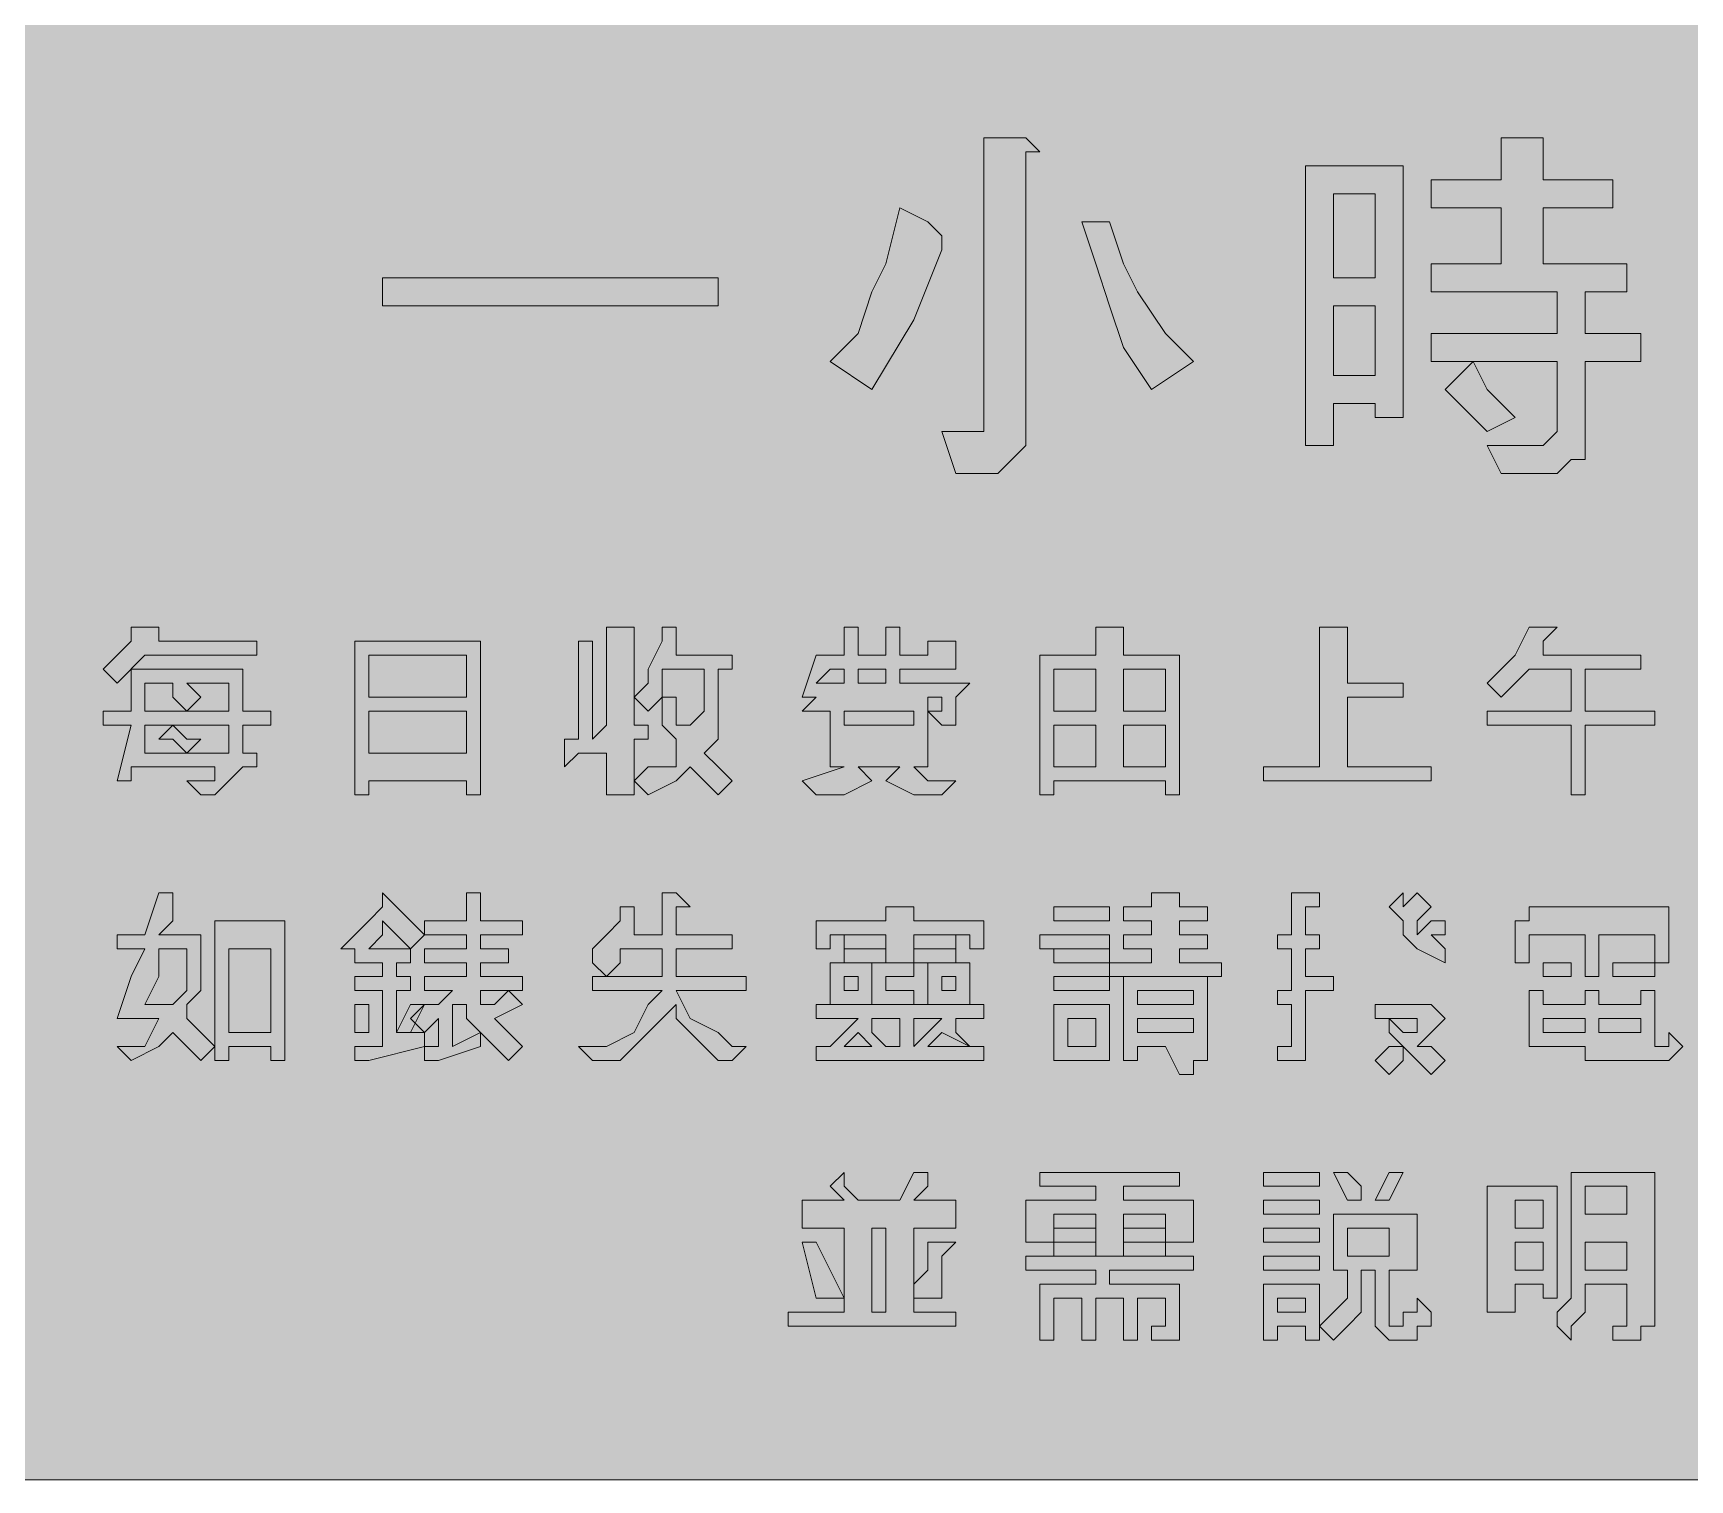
# Model space of a CAD drawing. Header units: metres. Extents: x 10 to 558, y 11 to 259.
# Drawn here: x 141.8 to 284, y 10.6 to 134.8 of the extents above; entities that cross this region are included whole.
import ezdxf

# ---------------------------------------------------------------- set-up
doc = ezdxf.new("R2010")
doc.units = ezdxf.units.M
doc.layers.add('FILL_FIREBRICK_C36B00', color=7, linetype='Continuous', true_color=0xc36b00)
doc.layers.add('FILL_WHITE_FFFFFF', color=7, linetype='Continuous', true_color=0xffffff)

msp = doc.modelspace()

# ---------------------------------------------------------------- hatches: boundary and pattern name
at = {"layer": 'FILL_FIREBRICK_C36B00', "true_color": 0xc36b00}
h = msp.add_hatch(color=7, dxfattribs=at)
h.dxf.hatch_style = 1
h.paths.add_polyline_path([(551.8, 258.91), (552.54, 258.75), (553.8, 258.21), (554.83, 257.44), (555.75, 256.56), (556.54, 256.06), (557.14, 255.47), (557.56, 254.83), (557.85, 254.16), (558.11, 252.85), (558.15, 251.76), (558.15, 17.76), (558.15, 15.36), (557.44, 14.48), (556.95, 13.71), (556.46, 13.17), (556.15, 13.01), (555.75, 12.96), (555.3, 12.17), (554.83, 11.57), (554.34, 11.15), (553.8, 10.86), (552.54, 10.6), (550.95, 10.56), (16.95, 10.56), (13.35, 10.56), (13.3, 10.96), (13.14, 11.27), (12.6, 11.76), (11.83, 12.25), (10.95, 12.96), (10.26, 13.88), (9.9, 14.91), (9.77, 16.17), (9.75, 17.76), (9.75, 251.76), (9.75, 254.16), (9.8, 254.56), (9.94, 254.87), (10.35, 255.36), (10.76, 255.85), (10.9, 256.16), (10.95, 256.56), (11.83, 256.75), (12.6, 257.16), (13.35, 257.76), (14.25, 257.95), (15.15, 258.36), (16.05, 258.77), (16.95, 258.96), (550.95, 258.96), (551.8, 258.91)])
at = {"layer": 'FILL_WHITE_FFFFFF', "true_color": 0xffffff}
h = msp.add_hatch(color=7, dxfattribs=at)
h.dxf.hatch_style = 1
h.paths.add_polyline_path([(226.95, 125.76), (228.15, 124.56), (226.95, 124.56), (226.95, 100.56), (226.95, 99.36), (225.75, 98.16), (224.55, 96.96), (223.35, 96.96), (220.95, 96.96), (219.75, 100.56), (222.15, 100.56), (223.35, 100.56), (223.35, 101.76), (223.35, 125.76), (225.75, 125.76), (226.95, 125.76)])
h = msp.add_hatch(color=7, dxfattribs=at)
h.dxf.hatch_style = 1
h.paths.add_polyline_path([(267.75, 119.76), (261.75, 119.76), (261.75, 122.16), (267.75, 122.16), (267.75, 125.76), (271.35, 125.76), (271.35, 124.56), (271.35, 122.16), (277.35, 122.16), (277.35, 119.76), (271.35, 119.76), (271.35, 114.96), (278.55, 114.96), (278.55, 112.56), (274.95, 112.56), (274.95, 108.96), (279.75, 108.96), (279.75, 106.56), (274.95, 106.56), (274.95, 100.56), (274.95, 98.16), (273.75, 98.16), (272.55, 96.96), (270.15, 96.96), (267.75, 96.96), (266.55, 99.36), (270.15, 99.36), (271.35, 99.36), (272.55, 100.56), (272.55, 101.76), (272.55, 106.56), (261.75, 106.56), (261.75, 108.96), (272.55, 108.96), (272.55, 112.56), (261.75, 112.56), (261.75, 114.96), (267.75, 114.96), (267.75, 119.76)])
h = msp.add_hatch(color=7, dxfattribs=at)
h.dxf.hatch_style = 1
h.paths.add_polyline_path([(256.95, 101.76), (256.95, 102.96), (253.35, 102.96), (253.35, 99.36), (250.95, 99.36), (250.95, 101.76), (250.95, 123.36), (259.35, 123.36), (259.35, 101.76), (256.95, 101.76)])
h.paths.add_polyline_path([(253.35, 120.96), (253.35, 113.76), (256.95, 113.76), (256.95, 120.96), (253.35, 120.96)], flags=16)
h.paths.add_polyline_path([(256.95, 111.36), (253.35, 111.36), (253.35, 105.36), (256.95, 105.36), (256.95, 111.36)], flags=16)
h = msp.add_hatch(color=7, dxfattribs=at)
h.dxf.hatch_style = 1
h.paths.add_polyline_path([(212.55, 108.96), (213.75, 112.56), (214.95, 114.96), (216.15, 119.76), (218.55, 118.56), (219.75, 117.36), (219.75, 116.16), (217.35, 110.16), (213.75, 104.16), (210.15, 106.56), (212.55, 108.96)])
h = msp.add_hatch(color=7, dxfattribs=at)
h.dxf.hatch_style = 1
h.paths.add_polyline_path([(235.35, 107.76), (234.15, 111.36), (232.95, 114.96), (231.75, 118.56), (234.15, 118.56), (235.35, 114.96), (236.55, 112.56), (238.95, 108.96), (241.35, 106.56), (237.75, 104.16), (235.35, 107.76)])
h = msp.add_hatch(color=7, dxfattribs=at)
h.dxf.hatch_style = 1
h.paths.add_polyline_path([(200.55, 113.76), (200.55, 111.36), (171.75, 111.36), (171.75, 113.76), (200.55, 113.76)])
h = msp.add_hatch(color=7, dxfattribs=at)
h.dxf.hatch_style = 1
h.paths.add_polyline_path([(266.55, 104.16), (268.95, 101.76), (266.55, 100.56), (265.35, 101.76), (262.95, 104.16), (265.35, 106.56), (266.55, 104.16)])
h = msp.add_hatch(color=7, dxfattribs=at)
h.dxf.hatch_style = 1
h.paths.add_polyline_path([(160.95, 81.36), (151.35, 81.36), (148.95, 78.96), (147.75, 80.16), (148.95, 81.36), (150.15, 82.56), (150.15, 83.76), (152.55, 83.76), (152.55, 82.56), (160.95, 82.56), (160.95, 81.36)])
h = msp.add_hatch(color=7, dxfattribs=at)
h.dxf.hatch_style = 1
h.paths.add_polyline_path([(180.15, 69.36), (178.95, 69.36), (178.95, 70.56), (170.55, 70.56), (170.55, 69.36), (169.35, 69.36), (169.35, 82.56), (180.15, 82.56), (180.15, 69.36)])
h.paths.add_polyline_path([(170.55, 76.56), (170.55, 72.96), (178.95, 72.96), (178.95, 76.56), (170.55, 76.56)], flags=16)
h.paths.add_polyline_path([(178.95, 81.36), (170.55, 81.36), (170.55, 77.76), (178.95, 77.76), (178.95, 81.36)], flags=16)
h = msp.add_hatch(color=7, dxfattribs=at)
h.dxf.hatch_style = 1
h.paths.add_polyline_path([(188.55, 74.16), (188.55, 82.56), (189.75, 82.56), (189.75, 81.36), (189.75, 74.16), (190.95, 75.36), (190.95, 83.76), (192.15, 83.76), (193.35, 83.76), (193.35, 75.36), (194.55, 75.36), (194.55, 74.16), (193.35, 74.16), (193.35, 69.36), (190.95, 69.36), (190.95, 72.96), (188.55, 72.96), (187.35, 71.76), (187.35, 72.96), (187.35, 74.16), (188.55, 74.16)])
h = msp.add_hatch(color=7, dxfattribs=at)
h.dxf.hatch_style = 1
h.paths.add_polyline_path([(193.35, 77.76), (194.55, 78.96), (194.55, 80.16), (195.75, 82.56), (195.75, 83.76), (196.95, 83.76), (196.95, 81.36), (201.75, 81.36), (201.75, 80.16), (200.55, 80.16), (200.55, 77.76), (200.55, 76.56), (200.55, 74.16), (199.35, 72.96), (200.55, 71.76), (201.75, 70.56), (200.55, 69.36), (199.35, 70.56), (198.15, 71.76), (196.95, 70.56), (194.55, 69.36), (193.35, 70.56), (194.55, 71.76), (195.75, 71.76), (196.95, 71.76), (196.95, 72.96), (196.95, 74.16), (195.75, 75.36), (195.75, 76.56), (195.75, 77.76), (194.55, 76.56), (193.35, 77.76)])
h.paths.add_polyline_path([(196.95, 77.76), (196.95, 76.56), (196.95, 75.36), (198.15, 75.36), (199.35, 76.56), (199.35, 77.76), (199.35, 80.16), (195.75, 80.16), (195.75, 77.76), (196.95, 77.76)], flags=16)
h = msp.add_hatch(color=7, dxfattribs=at)
h.dxf.hatch_style = 1
h.paths.add_polyline_path([(212.55, 81.36), (214.95, 81.36), (214.95, 82.56), (214.95, 83.76), (216.15, 83.76), (216.15, 82.56), (216.15, 81.36), (218.55, 81.36), (218.55, 82.56), (220.95, 82.56), (220.95, 80.16), (216.15, 80.16), (216.15, 78.96), (222.15, 78.96), (220.95, 77.76), (220.95, 76.56), (220.95, 75.36), (219.75, 75.36), (218.55, 76.56), (218.55, 71.76), (217.35, 71.76), (218.55, 70.56), (220.95, 70.56), (219.75, 69.36), (217.35, 69.36), (214.95, 70.56), (216.15, 71.76), (212.55, 71.76), (213.75, 70.56), (211.35, 69.36), (208.95, 69.36), (207.75, 70.56), (211.35, 71.76), (210.15, 71.76), (210.15, 76.56), (208.95, 76.56), (207.75, 76.56), (208.95, 77.76), (207.75, 77.76), (208.95, 81.36), (211.35, 81.36), (211.35, 82.56), (211.35, 83.76), (212.55, 83.76), (212.55, 82.56), (212.55, 81.36)])
h.paths.add_polyline_path([(219.75, 76.56), (219.75, 77.76), (218.55, 77.76), (218.55, 76.56), (219.75, 76.56)], flags=16)
h.paths.add_polyline_path([(208.95, 78.96), (211.35, 78.96), (211.35, 80.16), (210.15, 80.16), (208.95, 78.96)], flags=16)
h.paths.add_polyline_path([(214.95, 80.16), (212.55, 80.16), (212.55, 78.96), (214.95, 78.96), (214.95, 80.16)], flags=16)
h.paths.add_polyline_path([(211.35, 76.56), (211.35, 75.36), (217.35, 75.36), (217.35, 76.56), (211.35, 76.56)], flags=16)
h = msp.add_hatch(color=7, dxfattribs=at)
h.dxf.hatch_style = 1
h.paths.add_polyline_path([(235.35, 81.36), (240.15, 81.36), (240.15, 69.36), (238.95, 69.36), (238.95, 70.56), (229.35, 70.56), (229.35, 69.36), (228.15, 69.36), (228.15, 81.36), (232.95, 81.36), (232.95, 83.76), (234.15, 83.76), (235.35, 83.76), (235.35, 81.36)])
h.paths.add_polyline_path([(232.95, 76.56), (232.95, 80.16), (229.35, 80.16), (229.35, 76.56), (232.95, 76.56)], flags=16)
h.paths.add_polyline_path([(235.35, 76.56), (238.95, 76.56), (238.95, 80.16), (235.35, 80.16), (235.35, 76.56)], flags=16)
h.paths.add_polyline_path([(229.35, 75.36), (229.35, 71.76), (232.95, 71.76), (232.95, 75.36), (229.35, 75.36)], flags=16)
h.paths.add_polyline_path([(238.95, 75.36), (235.35, 75.36), (235.35, 71.76), (238.95, 71.76), (238.95, 75.36)], flags=16)
h = msp.add_hatch(color=7, dxfattribs=at)
h.dxf.hatch_style = 1
h.paths.add_polyline_path([(254.55, 83.76), (254.55, 78.96), (259.35, 78.96), (259.35, 77.76), (254.55, 77.76), (254.55, 71.76), (261.75, 71.76), (261.75, 70.56), (247.35, 70.56), (247.35, 71.76), (252.15, 71.76), (252.15, 83.76), (253.35, 83.76), (254.55, 83.76)])
h = msp.add_hatch(color=7, dxfattribs=at)
h.dxf.hatch_style = 1
h.paths.add_polyline_path([(268.95, 81.36), (270.15, 83.76), (271.35, 83.76), (272.55, 83.76), (271.35, 82.56), (271.35, 81.36), (279.75, 81.36), (279.75, 80.16), (274.95, 80.16), (274.95, 76.56), (280.95, 76.56), (280.95, 75.36), (274.95, 75.36), (274.95, 69.36), (273.75, 69.36), (273.75, 75.36), (266.55, 75.36), (266.55, 76.56), (273.75, 76.56), (273.75, 80.16), (270.15, 80.16), (267.75, 77.76), (266.55, 78.96), (268.95, 81.36)])
h = msp.add_hatch(color=7, dxfattribs=at)
h.dxf.hatch_style = 1
h.paths.add_polyline_path([(162.15, 76.56), (162.15, 75.36), (159.75, 75.36), (159.75, 72.96), (160.95, 72.96), (160.95, 71.76), (159.75, 71.76), (158.55, 70.56), (157.35, 69.36), (156.15, 69.36), (154.95, 70.56), (156.15, 70.56), (157.35, 70.56), (157.35, 71.76), (150.15, 71.76), (150.15, 70.56), (148.95, 70.56), (150.15, 75.36), (147.75, 75.36), (147.75, 76.56), (150.15, 76.56), (150.15, 80.16), (159.75, 80.16), (159.75, 76.56), (162.15, 76.56)])
h.paths.add_polyline_path([(154.95, 78.96), (156.15, 77.76), (154.95, 76.56), (158.55, 76.56), (158.55, 78.96), (154.95, 78.96)], flags=16)
h.paths.add_polyline_path([(153.75, 77.76), (153.75, 78.96), (151.35, 78.96), (151.35, 76.56), (154.95, 76.56), (153.75, 77.76)], flags=16)
h.paths.add_polyline_path([(158.55, 75.36), (153.75, 75.36), (151.35, 75.36), (151.35, 72.96), (154.95, 72.96), (158.55, 72.96), (158.55, 75.36)], flags=16)
h = msp.add_hatch(color=7, dxfattribs=at)
h.dxf.hatch_style = 1
h.paths.add_polyline_path([(154.95, 72.96), (153.75, 74.16), (152.55, 74.16), (153.75, 75.36), (154.95, 74.16), (156.15, 74.16), (154.95, 72.96)])
h = msp.add_hatch(color=7, dxfattribs=at)
h.dxf.hatch_style = 1
h.paths.add_polyline_path([(151.35, 57.36), (152.55, 60.96), (153.75, 60.96), (153.75, 59.76), (153.75, 58.56), (152.55, 57.36), (156.15, 57.36), (156.15, 56.16), (156.15, 54.96), (156.15, 52.56), (154.95, 51.36), (154.95, 50.16), (157.35, 47.76), (156.15, 46.56), (153.75, 48.96), (152.55, 47.76), (150.15, 46.56), (148.95, 47.76), (151.35, 47.76), (152.55, 50.16), (151.35, 50.16), (148.95, 50.16), (150.15, 53.76), (151.35, 56.16), (148.95, 56.16), (148.95, 57.36), (151.35, 57.36)])
h.paths.add_polyline_path([(151.35, 51.36), (152.55, 51.36), (153.75, 51.36), (154.95, 52.56), (154.95, 54.96), (154.95, 56.16), (152.55, 56.16), (152.55, 53.76), (151.35, 51.36)], flags=16)
h = msp.add_hatch(color=7, dxfattribs=at)
h.dxf.hatch_style = 1
h.paths.add_polyline_path([(172.95, 54.96), (172.95, 53.76), (174.15, 53.76), (174.15, 52.56), (172.95, 52.56), (172.95, 48.96), (175.35, 48.96), (175.35, 47.76), (170.55, 46.56), (169.35, 46.56), (169.35, 47.76), (171.75, 47.76), (171.75, 52.56), (169.35, 52.56), (169.35, 53.76), (171.75, 53.76), (171.75, 54.96), (169.35, 54.96), (169.35, 56.16), (168.15, 56.16), (169.35, 57.36), (170.55, 58.56), (171.75, 59.76), (171.75, 60.96), (172.95, 59.76), (174.15, 58.56), (175.35, 57.36), (174.15, 56.16), (174.15, 54.96), (172.95, 54.96)])
h.paths.add_polyline_path([(172.95, 57.36), (171.75, 58.56), (171.75, 57.36), (170.55, 56.16), (174.15, 56.16), (172.95, 57.36)], flags=16)
h = msp.add_hatch(color=7, dxfattribs=at)
h.dxf.hatch_style = 1
h.paths.add_polyline_path([(176.55, 46.56), (175.35, 46.56), (175.35, 47.76), (176.55, 47.76), (176.55, 50.16), (175.35, 48.96), (174.15, 50.16), (175.35, 51.36), (176.55, 51.36), (177.75, 52.56), (175.35, 52.56), (175.35, 53.76), (178.95, 53.76), (178.95, 54.96), (175.35, 54.96), (175.35, 56.16), (178.95, 56.16), (178.95, 57.36), (175.35, 57.36), (175.35, 58.56), (178.95, 58.56), (178.95, 60.96), (180.15, 60.96), (180.15, 59.76), (180.15, 58.56), (183.75, 58.56), (183.75, 57.36), (180.15, 57.36), (180.15, 56.16), (182.55, 56.16), (182.55, 54.96), (180.15, 54.96), (180.15, 53.76), (183.75, 53.76), (183.75, 52.56), (182.55, 52.56), (183.75, 51.36), (181.35, 50.16), (182.55, 48.96), (183.75, 47.76), (182.55, 46.56), (181.35, 47.76), (180.15, 48.96), (180.15, 47.76), (176.55, 46.56)])
h.paths.add_polyline_path([(180.15, 52.56), (180.15, 51.36), (181.35, 51.36), (182.55, 52.56), (180.15, 52.56)], flags=16)
h.paths.add_polyline_path([(178.95, 50.16), (178.95, 51.36), (177.75, 51.36), (177.75, 47.76), (180.15, 48.96), (178.95, 50.16)], flags=16)
h = msp.add_hatch(color=7, dxfattribs=at)
h.dxf.hatch_style = 1
h.paths.add_polyline_path([(189.75, 56.16), (190.95, 57.36), (192.15, 58.56), (192.15, 59.76), (193.35, 59.76), (193.35, 57.36), (195.75, 57.36), (195.75, 60.96), (196.95, 60.96), (198.15, 59.76), (196.95, 59.76), (196.95, 57.36), (201.75, 57.36), (201.75, 56.16), (196.95, 56.16), (196.95, 53.76), (202.95, 53.76), (202.95, 52.56), (196.95, 52.56), (198.15, 50.16), (200.55, 48.96), (201.75, 47.76), (202.95, 47.76), (201.75, 46.56), (200.55, 46.56), (198.15, 48.96), (196.95, 50.16), (196.95, 51.36), (195.75, 50.16), (194.55, 48.96), (192.15, 46.56), (189.75, 46.56), (188.55, 47.76), (190.95, 47.76), (193.35, 48.96), (194.55, 51.36), (195.75, 52.56), (189.75, 52.56), (189.75, 53.76), (190.95, 53.76), (189.75, 54.96), (189.75, 56.16)])
h.paths.add_polyline_path([(195.75, 53.76), (195.75, 56.16), (192.15, 56.16), (192.15, 54.96), (190.95, 53.76), (195.75, 53.76)], flags=16)
h = msp.add_hatch(color=7, dxfattribs=at)
h.dxf.hatch_style = 1
h.paths.add_polyline_path([(223.35, 58.56), (223.35, 56.16), (222.15, 56.16), (222.15, 57.36), (217.35, 57.36), (217.35, 54.96), (214.95, 54.96), (214.95, 57.36), (210.15, 57.36), (210.15, 56.16), (208.95, 56.16), (208.95, 58.56), (214.95, 58.56), (214.95, 59.76), (217.35, 59.76), (217.35, 58.56), (223.35, 58.56)])
h = msp.add_hatch(color=7, dxfattribs=at)
h.dxf.hatch_style = 1
h.paths.add_polyline_path([(234.15, 59.76), (234.15, 58.56), (229.35, 58.56), (229.35, 59.76), (234.15, 59.76)])
h = msp.add_hatch(color=7, dxfattribs=at)
h.dxf.hatch_style = 1
h.paths.add_polyline_path([(235.35, 59.76), (237.75, 59.76), (237.75, 60.96), (238.95, 60.96), (240.15, 60.96), (240.15, 59.76), (242.55, 59.76), (242.55, 58.56), (240.15, 58.56), (240.15, 57.36), (242.55, 57.36), (242.55, 56.16), (240.15, 56.16), (240.15, 54.96), (243.75, 54.96), (243.75, 53.76), (234.15, 53.76), (234.15, 54.96), (237.75, 54.96), (237.75, 56.16), (235.35, 56.16), (235.35, 57.36), (237.75, 57.36), (237.75, 58.56), (235.35, 58.56), (235.35, 59.76)])
h = msp.add_hatch(color=7, dxfattribs=at)
h.dxf.hatch_style = 1
h.paths.add_polyline_path([(250.95, 60.96), (252.15, 60.96), (252.15, 59.76), (250.95, 59.76), (250.95, 57.36), (252.15, 57.36), (252.15, 56.16), (250.95, 56.16), (250.95, 53.76), (253.35, 53.76), (253.35, 52.56), (250.95, 52.56), (250.95, 47.76), (250.95, 46.56), (249.75, 46.56), (248.55, 46.56), (248.55, 47.76), (249.75, 47.76), (249.75, 51.36), (248.55, 51.36), (248.55, 52.56), (249.75, 52.56), (249.75, 56.16), (248.55, 56.16), (248.55, 57.36), (249.75, 57.36), (249.75, 60.96), (250.95, 60.96)])
h = msp.add_hatch(color=7, dxfattribs=at)
h.dxf.hatch_style = 1
h.paths.add_polyline_path([(259.35, 59.76), (260.55, 60.96), (261.75, 59.76), (260.55, 58.56), (260.55, 57.36), (261.75, 58.56), (262.95, 58.56), (262.95, 57.36), (261.75, 57.36), (262.95, 56.16), (262.95, 54.96), (260.55, 56.16), (259.35, 57.36), (259.35, 58.56), (258.15, 59.76), (259.35, 60.96), (259.35, 59.76)])
h = msp.add_hatch(color=7, dxfattribs=at)
h.dxf.hatch_style = 1
h.paths.add_polyline_path([(282.15, 59.76), (282.15, 58.56), (282.15, 54.96), (280.95, 54.96), (280.95, 57.36), (276.15, 57.36), (276.15, 53.76), (274.95, 53.76), (274.95, 57.36), (270.15, 57.36), (270.15, 54.96), (268.95, 54.96), (268.95, 58.56), (270.15, 58.56), (270.15, 59.76), (282.15, 59.76)])
h = msp.add_hatch(color=7, dxfattribs=at)
h.dxf.hatch_style = 1
h.paths.add_polyline_path([(163.35, 58.56), (163.35, 46.56), (162.15, 46.56), (162.15, 47.76), (158.55, 47.76), (158.55, 46.56), (157.35, 46.56), (157.35, 58.56), (163.35, 58.56)])
h.paths.add_polyline_path([(162.15, 56.16), (158.55, 56.16), (158.55, 48.96), (162.15, 48.96), (162.15, 56.16)], flags=16)
h = msp.add_hatch(color=7, dxfattribs=at)
h.dxf.hatch_style = 1
h.paths.add_polyline_path([(214.95, 57.36), (214.95, 56.16), (211.35, 56.16), (211.35, 57.36), (214.95, 57.36)])
h = msp.add_hatch(color=7, dxfattribs=at)
h.dxf.hatch_style = 1
h.paths.add_polyline_path([(220.95, 57.36), (220.95, 56.16), (217.35, 56.16), (217.35, 57.36), (220.95, 57.36)])
h = msp.add_hatch(color=7, dxfattribs=at)
h.dxf.hatch_style = 1
h.paths.add_polyline_path([(234.15, 57.36), (234.15, 56.16), (228.15, 56.16), (228.15, 57.36), (234.15, 57.36)])
h = msp.add_hatch(color=7, dxfattribs=at)
h.dxf.hatch_style = 1
h.paths.add_polyline_path([(214.95, 56.16), (214.95, 54.96), (211.35, 54.96), (211.35, 56.16), (214.95, 56.16)])
h = msp.add_hatch(color=7, dxfattribs=at)
h.dxf.hatch_style = 1
h.paths.add_polyline_path([(220.95, 56.16), (220.95, 54.96), (217.35, 54.96), (217.35, 56.16), (220.95, 56.16)])
h = msp.add_hatch(color=7, dxfattribs=at)
h.dxf.hatch_style = 1
h.paths.add_polyline_path([(234.15, 56.16), (234.15, 54.96), (229.35, 54.96), (229.35, 56.16), (234.15, 56.16)])
h = msp.add_hatch(color=7, dxfattribs=at)
h.dxf.hatch_style = 1
h.paths.add_polyline_path([(213.75, 51.36), (210.15, 51.36), (210.15, 54.96), (213.75, 54.96), (213.75, 51.36)])
h.paths.add_polyline_path([(212.55, 53.76), (211.35, 53.76), (211.35, 52.56), (212.55, 52.56), (212.55, 53.76)], flags=16)
h = msp.add_hatch(color=7, dxfattribs=at)
h.dxf.hatch_style = 1
h.paths.add_polyline_path([(213.75, 51.36), (213.75, 54.96), (217.35, 54.96), (217.35, 53.76), (214.95, 53.76), (214.95, 52.56), (217.35, 52.56), (217.35, 51.36), (213.75, 51.36)])
h = msp.add_hatch(color=7, dxfattribs=at)
h.dxf.hatch_style = 1
h.paths.add_polyline_path([(222.15, 51.36), (218.55, 51.36), (218.55, 54.96), (222.15, 54.96), (222.15, 51.36)])
h.paths.add_polyline_path([(220.95, 53.76), (219.75, 53.76), (219.75, 52.56), (220.95, 52.56), (220.95, 53.76)], flags=16)
h = msp.add_hatch(color=7, dxfattribs=at)
h.dxf.hatch_style = 1
h.paths.add_polyline_path([(273.75, 54.96), (273.75, 53.76), (271.35, 53.76), (271.35, 54.96), (273.75, 54.96)])
h = msp.add_hatch(color=7, dxfattribs=at)
h.dxf.hatch_style = 1
h.paths.add_polyline_path([(280.95, 54.96), (280.95, 53.76), (277.35, 53.76), (277.35, 54.96), (280.95, 54.96)])
h = msp.add_hatch(color=7, dxfattribs=at)
h.dxf.hatch_style = 1
h.paths.add_polyline_path([(234.15, 53.76), (234.15, 52.56), (229.35, 52.56), (229.35, 53.76), (234.15, 53.76)])
h = msp.add_hatch(color=7, dxfattribs=at)
h.dxf.hatch_style = 1
h.paths.add_polyline_path([(235.35, 53.76), (242.55, 53.76), (242.55, 47.76), (242.55, 46.56), (241.35, 46.56), (241.35, 45.36), (240.15, 45.36), (238.95, 47.76), (236.55, 47.76), (236.55, 46.56), (235.35, 46.56), (235.35, 53.76)])
h.paths.add_polyline_path([(236.55, 52.56), (236.55, 51.36), (241.35, 51.36), (241.35, 52.56), (236.55, 52.56)], flags=16)
h.paths.add_polyline_path([(241.35, 50.16), (236.55, 50.16), (236.55, 48.96), (241.35, 48.96), (241.35, 50.16)], flags=16)
h = msp.add_hatch(color=7, dxfattribs=at)
h.dxf.hatch_style = 1
h.paths.add_polyline_path([(170.55, 50.16), (170.55, 48.96), (169.35, 48.96), (169.35, 50.16), (169.35, 51.36), (170.55, 51.36), (170.55, 50.16)])
h = msp.add_hatch(color=7, dxfattribs=at)
h.dxf.hatch_style = 1
h.paths.add_polyline_path([(174.15, 51.36), (175.35, 51.36), (174.15, 48.96), (172.95, 48.96), (174.15, 51.36)])
h = msp.add_hatch(color=7, dxfattribs=at)
h.dxf.hatch_style = 1
h.paths.add_polyline_path([(223.35, 50.16), (220.95, 50.16), (220.95, 48.96), (222.15, 47.76), (223.35, 47.76), (223.35, 46.56), (208.95, 46.56), (208.95, 47.76), (210.15, 47.76), (211.35, 48.96), (212.55, 50.16), (208.95, 50.16), (208.95, 51.36), (223.35, 51.36), (223.35, 50.16)])
h.paths.add_polyline_path([(219.75, 48.96), (218.55, 47.76), (222.15, 47.76), (219.75, 48.96)], flags=16)
h.paths.add_polyline_path([(217.35, 50.16), (217.35, 47.76), (218.55, 48.96), (219.75, 50.16), (217.35, 50.16)], flags=16)
h.paths.add_polyline_path([(211.35, 47.76), (213.75, 47.76), (212.55, 48.96), (211.35, 47.76)], flags=16)
h.paths.add_polyline_path([(216.15, 47.76), (216.15, 50.16), (213.75, 50.16), (213.75, 48.96), (214.95, 47.76), (216.15, 47.76)], flags=16)
h = msp.add_hatch(color=7, dxfattribs=at)
h.dxf.hatch_style = 1
h.paths.add_polyline_path([(234.15, 51.36), (234.15, 46.56), (232.95, 46.56), (230.55, 46.56), (229.35, 46.56), (229.35, 51.36), (234.15, 51.36)])
h.paths.add_polyline_path([(232.95, 50.16), (230.55, 50.16), (230.55, 47.76), (232.95, 47.76), (232.95, 50.16)], flags=16)
h = msp.add_hatch(color=7, dxfattribs=at)
h.dxf.hatch_style = 1
h.paths.add_polyline_path([(261.75, 51.36), (262.95, 50.16), (260.55, 47.76), (261.75, 47.76), (262.95, 46.56), (261.75, 45.36), (260.55, 46.56), (259.35, 47.76), (258.15, 48.96), (258.15, 50.16), (256.95, 50.16), (256.95, 51.36), (261.75, 51.36)])
h.paths.add_polyline_path([(259.35, 48.96), (260.55, 48.96), (260.55, 50.16), (258.15, 50.16), (259.35, 48.96)], flags=16)
h = msp.add_hatch(color=7, dxfattribs=at)
h.dxf.hatch_style = 1
h.paths.add_polyline_path([(276.15, 46.56), (274.95, 46.56), (274.95, 47.76), (270.15, 47.76), (270.15, 52.56), (271.35, 52.56), (271.35, 51.36), (274.95, 51.36), (274.95, 52.56), (276.15, 52.56), (276.15, 51.36), (279.75, 51.36), (279.75, 52.56), (280.95, 52.56), (280.95, 47.76), (282.15, 47.76), (282.15, 48.96), (283.35, 47.76), (282.15, 46.56), (280.95, 46.56), (276.15, 46.56)])
h.paths.add_polyline_path([(276.15, 50.16), (276.15, 48.96), (279.75, 48.96), (279.75, 50.16), (276.15, 50.16)], flags=16)
h.paths.add_polyline_path([(274.95, 50.16), (271.35, 50.16), (271.35, 48.96), (274.95, 48.96), (274.95, 50.16)], flags=16)
h = msp.add_hatch(color=7, dxfattribs=at)
h.dxf.hatch_style = 1
h.paths.add_polyline_path([(256.95, 46.56), (258.15, 47.76), (259.35, 47.76), (259.35, 46.56), (258.15, 45.36), (256.95, 46.56)])
h = msp.add_hatch(color=7, dxfattribs=at)
h.dxf.hatch_style = 1
h.paths.add_polyline_path([(218.55, 35.76), (217.35, 34.56), (220.95, 34.56), (220.95, 32.16), (217.35, 32.16), (217.35, 24.96), (220.95, 24.96), (220.95, 23.76), (206.55, 23.76), (206.55, 24.96), (211.35, 24.96), (211.35, 32.16), (207.75, 32.16), (207.75, 34.56), (211.35, 34.56), (210.15, 35.76), (211.35, 36.96), (211.35, 35.76), (212.55, 34.56), (216.15, 34.56), (217.35, 36.96), (218.55, 36.96), (218.55, 35.76)])
h.paths.add_polyline_path([(214.95, 32.16), (213.75, 32.16), (213.75, 24.96), (214.95, 24.96), (214.95, 32.16)], flags=16)
h = msp.add_hatch(color=7, dxfattribs=at)
h.dxf.hatch_style = 1
h.paths.add_polyline_path([(241.35, 34.56), (241.35, 30.96), (238.95, 30.96), (238.95, 33.36), (235.35, 33.36), (235.35, 29.76), (232.95, 29.76), (232.95, 33.36), (229.35, 33.36), (229.35, 30.96), (226.95, 30.96), (226.95, 34.56), (232.95, 34.56), (232.95, 35.76), (228.15, 35.76), (228.15, 36.96), (240.15, 36.96), (240.15, 35.76), (235.35, 35.76), (235.35, 34.56), (241.35, 34.56)])
h = msp.add_hatch(color=7, dxfattribs=at)
h.dxf.hatch_style = 1
h.paths.add_polyline_path([(252.15, 36.96), (252.15, 35.76), (247.35, 35.76), (247.35, 36.96), (252.15, 36.96)])
h = msp.add_hatch(color=7, dxfattribs=at)
h.dxf.hatch_style = 1
h.paths.add_polyline_path([(253.35, 36.96), (254.55, 36.96), (255.75, 35.76), (255.75, 34.56), (254.55, 34.56), (253.35, 36.96)])
h = msp.add_hatch(color=7, dxfattribs=at)
h.dxf.hatch_style = 1
h.paths.add_polyline_path([(256.95, 34.56), (258.15, 36.96), (259.35, 36.96), (258.15, 34.56), (256.95, 34.56)])
h = msp.add_hatch(color=7, dxfattribs=at)
h.dxf.hatch_style = 1
h.paths.add_polyline_path([(271.35, 26.16), (271.35, 27.36), (268.95, 27.36), (268.95, 24.96), (266.55, 24.96), (266.55, 35.76), (272.55, 35.76), (272.55, 26.16), (271.35, 26.16)])
h.paths.add_polyline_path([(268.95, 34.56), (268.95, 32.16), (271.35, 32.16), (271.35, 34.56), (268.95, 34.56)], flags=16)
h.paths.add_polyline_path([(271.35, 30.96), (268.95, 30.96), (268.95, 28.56), (271.35, 28.56), (271.35, 30.96)], flags=16)
h = msp.add_hatch(color=7, dxfattribs=at)
h.dxf.hatch_style = 1
h.paths.add_polyline_path([(280.95, 23.76), (279.75, 23.76), (279.75, 22.56), (278.55, 22.56), (277.35, 22.56), (277.35, 23.76), (278.55, 23.76), (278.55, 24.96), (278.55, 27.36), (274.95, 27.36), (274.95, 26.16), (274.95, 24.96), (273.75, 23.76), (273.75, 22.56), (272.55, 23.76), (272.55, 24.96), (273.75, 26.16), (273.75, 27.36), (273.75, 29.76), (273.75, 36.96), (280.95, 36.96), (280.95, 24.96), (280.95, 23.76)])
h.paths.add_polyline_path([(274.95, 35.76), (274.95, 33.36), (278.55, 33.36), (278.55, 35.76), (274.95, 35.76)], flags=16)
h.paths.add_polyline_path([(278.55, 30.96), (274.95, 30.96), (274.95, 28.56), (278.55, 28.56), (278.55, 30.96)], flags=16)
h = msp.add_hatch(color=7, dxfattribs=at)
h.dxf.hatch_style = 1
h.paths.add_polyline_path([(252.15, 34.56), (252.15, 33.36), (247.35, 33.36), (247.35, 34.56), (252.15, 34.56)])
h = msp.add_hatch(color=7, dxfattribs=at)
h.dxf.hatch_style = 1
h.paths.add_polyline_path([(232.95, 33.36), (232.95, 32.16), (229.35, 32.16), (229.35, 33.36), (232.95, 33.36)])
h = msp.add_hatch(color=7, dxfattribs=at)
h.dxf.hatch_style = 1
h.paths.add_polyline_path([(238.95, 33.36), (238.95, 32.16), (235.35, 32.16), (235.35, 33.36), (238.95, 33.36)])
h = msp.add_hatch(color=7, dxfattribs=at)
h.dxf.hatch_style = 1
h.paths.add_polyline_path([(260.55, 33.36), (260.55, 28.56), (258.15, 28.56), (258.15, 24.96), (258.15, 23.76), (259.35, 23.76), (259.35, 24.96), (260.55, 24.96), (260.55, 26.16), (261.75, 24.96), (261.75, 23.76), (260.55, 23.76), (260.55, 22.56), (259.35, 22.56), (258.15, 22.56), (256.95, 23.76), (256.95, 24.96), (256.95, 28.56), (255.75, 28.56), (255.75, 27.36), (255.75, 24.96), (254.55, 23.76), (253.35, 22.56), (252.15, 23.76), (253.35, 24.96), (254.55, 26.16), (254.55, 27.36), (254.55, 28.56), (253.35, 28.56), (253.35, 33.36), (260.55, 33.36)])
h.paths.add_polyline_path([(258.15, 32.16), (254.55, 32.16), (254.55, 29.76), (258.15, 29.76), (258.15, 32.16)], flags=16)
h = msp.add_hatch(color=7, dxfattribs=at)
h.dxf.hatch_style = 1
h.paths.add_polyline_path([(252.15, 32.16), (252.15, 30.96), (247.35, 30.96), (247.35, 32.16), (252.15, 32.16)])
h = msp.add_hatch(color=7, dxfattribs=at)
h.dxf.hatch_style = 1
h.paths.add_polyline_path([(210.15, 28.56), (211.35, 26.16), (208.95, 26.16), (207.75, 30.96), (208.95, 30.96), (210.15, 28.56)])
h = msp.add_hatch(color=7, dxfattribs=at)
h.dxf.hatch_style = 1
h.paths.add_polyline_path([(217.35, 27.36), (218.55, 28.56), (218.55, 29.76), (218.55, 30.96), (219.75, 30.96), (220.95, 30.96), (219.75, 29.76), (219.75, 28.56), (219.75, 27.36), (219.75, 26.16), (218.55, 26.16), (217.35, 26.16), (217.35, 27.36)])
h = msp.add_hatch(color=7, dxfattribs=at)
h.dxf.hatch_style = 1
h.paths.add_polyline_path([(232.95, 30.96), (232.95, 29.76), (229.35, 29.76), (229.35, 30.96), (232.95, 30.96)])
h = msp.add_hatch(color=7, dxfattribs=at)
h.dxf.hatch_style = 1
h.paths.add_polyline_path([(238.95, 30.96), (238.95, 29.76), (235.35, 29.76), (235.35, 30.96), (238.95, 30.96)])
h = msp.add_hatch(color=7, dxfattribs=at)
h.dxf.hatch_style = 1
h.paths.add_polyline_path([(241.35, 28.56), (234.15, 28.56), (234.15, 27.36), (240.15, 27.36), (240.15, 23.76), (240.15, 22.56), (238.95, 22.56), (237.75, 22.56), (237.75, 23.76), (238.95, 23.76), (238.95, 24.96), (238.95, 26.16), (236.55, 26.16), (236.55, 22.56), (235.35, 22.56), (235.35, 26.16), (232.95, 26.16), (232.95, 22.56), (231.75, 22.56), (231.75, 26.16), (229.35, 26.16), (229.35, 22.56), (228.15, 22.56), (228.15, 27.36), (232.95, 27.36), (232.95, 28.56), (226.95, 28.56), (226.95, 29.76), (241.35, 29.76), (241.35, 28.56)])
h = msp.add_hatch(color=7, dxfattribs=at)
h.dxf.hatch_style = 1
h.paths.add_polyline_path([(252.15, 29.76), (252.15, 28.56), (247.35, 28.56), (247.35, 29.76), (252.15, 29.76)])
h = msp.add_hatch(color=7, dxfattribs=at)
h.dxf.hatch_style = 1
h.paths.add_polyline_path([(252.15, 27.36), (252.15, 22.56), (250.95, 22.56), (250.95, 23.76), (248.55, 23.76), (248.55, 22.56), (247.35, 22.56), (247.35, 27.36), (252.15, 27.36)])
h.paths.add_polyline_path([(250.95, 26.16), (248.55, 26.16), (248.55, 24.96), (250.95, 24.96), (250.95, 26.16)], flags=16)

# ---------------------------------------------------------------- linework, layer by layer
at = {"layer": 'FILL_FIREBRICK_C36B00', "lineweight": 0, "true_color": 0xc36b00}
msp.add_lwpolyline([(550.95, 10.56), (16.95, 10.56)], dxfattribs=at)
at = {"layer": 'FILL_WHITE_FFFFFF', "lineweight": 0, "true_color": 0xffffff}
for points in [[(226.95, 125.76), (228.15, 124.56), (226.95, 124.56), (226.95, 100.56), (226.95, 99.36), (225.75, 98.16), (224.55, 96.96), (223.35, 96.96), (220.95, 96.96), (219.75, 100.56), (222.15, 100.56), (223.35, 100.56), (223.35, 101.76), (223.35, 125.76), (225.75, 125.76)], [(267.75, 119.76), (261.75, 119.76), (261.75, 122.16), (267.75, 122.16), (267.75, 125.76), (271.35, 125.76), (271.35, 124.56), (271.35, 122.16), (277.35, 122.16), (277.35, 119.76), (271.35, 119.76), (271.35, 114.96), (278.55, 114.96), (278.55, 112.56), (274.95, 112.56), (274.95, 108.96), (279.75, 108.96), (279.75, 106.56), (274.95, 106.56), (274.95, 100.56), (274.95, 98.16), (273.75, 98.16), (272.55, 96.96), (270.15, 96.96), (267.75, 96.96), (266.55, 99.36), (270.15, 99.36), (271.35, 99.36), (272.55, 100.56), (272.55, 101.76), (272.55, 106.56), (261.75, 106.56), (261.75, 108.96), (272.55, 108.96), (272.55, 112.56), (261.75, 112.56), (261.75, 114.96), (267.75, 114.96)], [(256.95, 101.76), (256.95, 102.96), (253.35, 102.96), (253.35, 99.36), (250.95, 99.36), (250.95, 101.76), (250.95, 123.36), (259.35, 123.36), (259.35, 101.76)], [(253.35, 120.96), (253.35, 113.76), (256.95, 113.76), (256.95, 120.96)], [(212.55, 108.96), (213.75, 112.56), (214.95, 114.96), (216.15, 119.76), (218.55, 118.56), (219.75, 117.36), (219.75, 116.16), (217.35, 110.16), (213.75, 104.16), (210.15, 106.56)], [(235.35, 107.76), (234.15, 111.36), (232.95, 114.96), (231.75, 118.56), (234.15, 118.56), (235.35, 114.96), (236.55, 112.56), (238.95, 108.96), (241.35, 106.56), (237.75, 104.16)], [(200.55, 113.76), (200.55, 111.36), (171.75, 111.36), (171.75, 113.76)], [(256.95, 111.36), (253.35, 111.36), (253.35, 105.36), (256.95, 105.36)], [(266.55, 104.16), (268.95, 101.76), (266.55, 100.56), (265.35, 101.76), (262.95, 104.16), (265.35, 106.56)], [(160.95, 81.36), (151.35, 81.36), (148.95, 78.96), (147.75, 80.16), (148.95, 81.36), (150.15, 82.56), (150.15, 83.76), (152.55, 83.76), (152.55, 82.56), (160.95, 82.56)], [(180.15, 69.36), (178.95, 69.36), (178.95, 70.56), (170.55, 70.56), (170.55, 69.36), (169.35, 69.36), (169.35, 82.56), (180.15, 82.56)], [(188.55, 74.16), (188.55, 82.56), (189.75, 82.56), (189.75, 81.36), (189.75, 74.16), (190.95, 75.36), (190.95, 83.76), (192.15, 83.76), (193.35, 83.76), (193.35, 75.36), (194.55, 75.36), (194.55, 74.16), (193.35, 74.16), (193.35, 69.36), (190.95, 69.36), (190.95, 72.96), (188.55, 72.96), (187.35, 71.76), (187.35, 72.96), (187.35, 74.16)], [(193.35, 77.76), (194.55, 78.96), (194.55, 80.16), (195.75, 82.56), (195.75, 83.76), (196.95, 83.76), (196.95, 81.36), (201.75, 81.36), (201.75, 80.16), (200.55, 80.16), (200.55, 77.76), (200.55, 76.56), (200.55, 74.16), (199.35, 72.96), (200.55, 71.76), (201.75, 70.56), (200.55, 69.36), (199.35, 70.56), (198.15, 71.76), (196.95, 70.56), (194.55, 69.36), (193.35, 70.56), (194.55, 71.76), (195.75, 71.76), (196.95, 71.76), (196.95, 72.96), (196.95, 74.16), (195.75, 75.36), (195.75, 76.56), (195.75, 77.76), (194.55, 76.56)], [(212.55, 81.36), (214.95, 81.36), (214.95, 82.56), (214.95, 83.76), (216.15, 83.76), (216.15, 82.56), (216.15, 81.36), (218.55, 81.36), (218.55, 82.56), (220.95, 82.56), (220.95, 80.16), (216.15, 80.16), (216.15, 78.96), (222.15, 78.96), (220.95, 77.76), (220.95, 76.56), (220.95, 75.36), (219.75, 75.36), (218.55, 76.56), (218.55, 71.76), (217.35, 71.76), (218.55, 70.56), (220.95, 70.56), (219.75, 69.36), (217.35, 69.36), (214.95, 70.56), (216.15, 71.76), (212.55, 71.76), (213.75, 70.56), (211.35, 69.36), (208.95, 69.36), (207.75, 70.56), (211.35, 71.76), (210.15, 71.76), (210.15, 76.56), (208.95, 76.56), (207.75, 76.56), (208.95, 77.76), (207.75, 77.76), (208.95, 81.36), (211.35, 81.36), (211.35, 82.56), (211.35, 83.76), (212.55, 83.76), (212.55, 82.56)], [(235.35, 81.36), (240.15, 81.36), (240.15, 69.36), (238.95, 69.36), (238.95, 70.56), (229.35, 70.56), (229.35, 69.36), (228.15, 69.36), (228.15, 81.36), (232.95, 81.36), (232.95, 83.76), (234.15, 83.76), (235.35, 83.76)], [(254.55, 83.76), (254.55, 78.96), (259.35, 78.96), (259.35, 77.76), (254.55, 77.76), (254.55, 71.76), (261.75, 71.76), (261.75, 70.56), (247.35, 70.56), (247.35, 71.76), (252.15, 71.76), (252.15, 83.76), (253.35, 83.76)], [(268.95, 81.36), (270.15, 83.76), (271.35, 83.76), (272.55, 83.76), (271.35, 82.56), (271.35, 81.36), (279.75, 81.36), (279.75, 80.16), (274.95, 80.16), (274.95, 76.56), (280.95, 76.56), (280.95, 75.36), (274.95, 75.36), (274.95, 69.36), (273.75, 69.36), (273.75, 75.36), (266.55, 75.36), (266.55, 76.56), (273.75, 76.56), (273.75, 80.16), (270.15, 80.16), (267.75, 77.76), (266.55, 78.96)], [(178.95, 81.36), (170.55, 81.36), (170.55, 77.76), (178.95, 77.76)], [(162.15, 76.56), (162.15, 75.36), (159.75, 75.36), (159.75, 72.96), (160.95, 72.96), (160.95, 71.76), (159.75, 71.76), (158.55, 70.56), (157.35, 69.36), (156.15, 69.36), (154.95, 70.56), (156.15, 70.56), (157.35, 70.56), (157.35, 71.76), (150.15, 71.76), (150.15, 70.56), (148.95, 70.56), (150.15, 75.36), (147.75, 75.36), (147.75, 76.56), (150.15, 76.56), (150.15, 80.16), (159.75, 80.16), (159.75, 76.56)], [(196.95, 77.76), (196.95, 76.56), (196.95, 75.36), (198.15, 75.36), (199.35, 76.56), (199.35, 77.76), (199.35, 80.16), (195.75, 80.16), (195.75, 77.76)], [(208.95, 78.96), (211.35, 78.96), (211.35, 80.16), (210.15, 80.16)], [(214.95, 80.16), (212.55, 80.16), (212.55, 78.96), (214.95, 78.96)], [(232.95, 76.56), (232.95, 80.16), (229.35, 80.16), (229.35, 76.56)], [(235.35, 76.56), (238.95, 76.56), (238.95, 80.16), (235.35, 80.16)], [(153.75, 77.76), (153.75, 78.96), (151.35, 78.96), (151.35, 76.56), (154.95, 76.56)], [(154.95, 78.96), (156.15, 77.76), (154.95, 76.56), (158.55, 76.56), (158.55, 78.96)], [(219.75, 76.56), (219.75, 77.76), (218.55, 77.76), (218.55, 76.56)], [(170.55, 76.56), (170.55, 72.96), (178.95, 72.96), (178.95, 76.56)], [(211.35, 76.56), (211.35, 75.36), (217.35, 75.36), (217.35, 76.56)], [(158.55, 75.36), (153.75, 75.36), (151.35, 75.36), (151.35, 72.96), (154.95, 72.96), (158.55, 72.96)], [(154.95, 72.96), (153.75, 74.16), (152.55, 74.16), (153.75, 75.36), (154.95, 74.16), (156.15, 74.16)], [(229.35, 75.36), (229.35, 71.76), (232.95, 71.76), (232.95, 75.36)], [(238.95, 75.36), (235.35, 75.36), (235.35, 71.76), (238.95, 71.76)], [(151.35, 57.36), (152.55, 60.96), (153.75, 60.96), (153.75, 59.76), (153.75, 58.56), (152.55, 57.36), (156.15, 57.36), (156.15, 56.16), (156.15, 54.96), (156.15, 52.56), (154.95, 51.36), (154.95, 50.16), (157.35, 47.76), (156.15, 46.56), (153.75, 48.96), (152.55, 47.76), (150.15, 46.56), (148.95, 47.76), (151.35, 47.76), (152.55, 50.16), (151.35, 50.16), (148.95, 50.16), (150.15, 53.76), (151.35, 56.16), (148.95, 56.16), (148.95, 57.36)], [(172.95, 54.96), (172.95, 53.76), (174.15, 53.76), (174.15, 52.56), (172.95, 52.56), (172.95, 48.96), (175.35, 48.96), (175.35, 47.76), (170.55, 46.56), (169.35, 46.56), (169.35, 47.76), (171.75, 47.76), (171.75, 52.56), (169.35, 52.56), (169.35, 53.76), (171.75, 53.76), (171.75, 54.96), (169.35, 54.96), (169.35, 56.16), (168.15, 56.16), (169.35, 57.36), (170.55, 58.56), (171.75, 59.76), (171.75, 60.96), (172.95, 59.76), (174.15, 58.56), (175.35, 57.36), (174.15, 56.16), (174.15, 54.96)], [(176.55, 46.56), (175.35, 46.56), (175.35, 47.76), (176.55, 47.76), (176.55, 50.16), (175.35, 48.96), (174.15, 50.16), (175.35, 51.36), (176.55, 51.36), (177.75, 52.56), (175.35, 52.56), (175.35, 53.76), (178.95, 53.76), (178.95, 54.96), (175.35, 54.96), (175.35, 56.16), (178.95, 56.16), (178.95, 57.36), (175.35, 57.36), (175.35, 58.56), (178.95, 58.56), (178.95, 60.96), (180.15, 60.96), (180.15, 59.76), (180.15, 58.56), (183.75, 58.56), (183.75, 57.36), (180.15, 57.36), (180.15, 56.16), (182.55, 56.16), (182.55, 54.96), (180.15, 54.96), (180.15, 53.76), (183.75, 53.76), (183.75, 52.56), (182.55, 52.56), (183.75, 51.36), (181.35, 50.16), (182.55, 48.96), (183.75, 47.76), (182.55, 46.56), (181.35, 47.76), (180.15, 48.96), (180.15, 47.76)], [(189.75, 56.16), (190.95, 57.36), (192.15, 58.56), (192.15, 59.76), (193.35, 59.76), (193.35, 57.36), (195.75, 57.36), (195.75, 60.96), (196.95, 60.96), (198.15, 59.76), (196.95, 59.76), (196.95, 57.36), (201.75, 57.36), (201.75, 56.16), (196.95, 56.16), (196.95, 53.76), (202.95, 53.76), (202.95, 52.56), (196.95, 52.56), (198.15, 50.16), (200.55, 48.96), (201.75, 47.76), (202.95, 47.76), (201.75, 46.56), (200.55, 46.56), (198.15, 48.96), (196.95, 50.16), (196.95, 51.36), (195.75, 50.16), (194.55, 48.96), (192.15, 46.56), (189.75, 46.56), (188.55, 47.76), (190.95, 47.76), (193.35, 48.96), (194.55, 51.36), (195.75, 52.56), (189.75, 52.56), (189.75, 53.76), (190.95, 53.76), (189.75, 54.96)], [(223.35, 58.56), (223.35, 56.16), (222.15, 56.16), (222.15, 57.36), (217.35, 57.36), (217.35, 54.96), (214.95, 54.96), (214.95, 57.36), (210.15, 57.36), (210.15, 56.16), (208.95, 56.16), (208.95, 58.56), (214.95, 58.56), (214.95, 59.76), (217.35, 59.76), (217.35, 58.56)], [(234.15, 59.76), (234.15, 58.56), (229.35, 58.56), (229.35, 59.76)], [(235.35, 59.76), (237.75, 59.76), (237.75, 60.96), (238.95, 60.96), (240.15, 60.96), (240.15, 59.76), (242.55, 59.76), (242.55, 58.56), (240.15, 58.56), (240.15, 57.36), (242.55, 57.36), (242.55, 56.16), (240.15, 56.16), (240.15, 54.96), (243.75, 54.96), (243.75, 53.76), (234.15, 53.76), (234.15, 54.96), (237.75, 54.96), (237.75, 56.16), (235.35, 56.16), (235.35, 57.36), (237.75, 57.36), (237.75, 58.56), (235.35, 58.56)], [(250.95, 60.96), (252.15, 60.96), (252.15, 59.76), (250.95, 59.76), (250.95, 57.36), (252.15, 57.36), (252.15, 56.16), (250.95, 56.16), (250.95, 53.76), (253.35, 53.76), (253.35, 52.56), (250.95, 52.56), (250.95, 47.76), (250.95, 46.56), (249.75, 46.56), (248.55, 46.56), (248.55, 47.76), (249.75, 47.76), (249.75, 51.36), (248.55, 51.36), (248.55, 52.56), (249.75, 52.56), (249.75, 56.16), (248.55, 56.16), (248.55, 57.36), (249.75, 57.36), (249.75, 60.96)], [(259.35, 59.76), (260.55, 60.96), (261.75, 59.76), (260.55, 58.56), (260.55, 57.36), (261.75, 58.56), (262.95, 58.56), (262.95, 57.36), (261.75, 57.36), (262.95, 56.16), (262.95, 54.96), (260.55, 56.16), (259.35, 57.36), (259.35, 58.56), (258.15, 59.76), (259.35, 60.96)], [(282.15, 59.76), (282.15, 58.56), (282.15, 54.96), (280.95, 54.96), (280.95, 57.36), (276.15, 57.36), (276.15, 53.76), (274.95, 53.76), (274.95, 57.36), (270.15, 57.36), (270.15, 54.96), (268.95, 54.96), (268.95, 58.56), (270.15, 58.56), (270.15, 59.76)], [(163.35, 58.56), (163.35, 46.56), (162.15, 46.56), (162.15, 47.76), (158.55, 47.76), (158.55, 46.56), (157.35, 46.56), (157.35, 58.56)], [(172.95, 57.36), (171.75, 58.56), (171.75, 57.36), (170.55, 56.16), (174.15, 56.16)], [(214.95, 57.36), (214.95, 56.16), (211.35, 56.16), (211.35, 57.36)], [(220.95, 57.36), (220.95, 56.16), (217.35, 56.16), (217.35, 57.36)], [(234.15, 57.36), (234.15, 56.16), (228.15, 56.16), (228.15, 57.36)], [(151.35, 51.36), (152.55, 51.36), (153.75, 51.36), (154.95, 52.56), (154.95, 54.96), (154.95, 56.16), (152.55, 56.16), (152.55, 53.76)], [(162.15, 56.16), (158.55, 56.16), (158.55, 48.96), (162.15, 48.96)], [(195.75, 53.76), (195.75, 56.16), (192.15, 56.16), (192.15, 54.96), (190.95, 53.76)], [(214.95, 56.16), (214.95, 54.96), (211.35, 54.96), (211.35, 56.16)], [(220.95, 56.16), (220.95, 54.96), (217.35, 54.96), (217.35, 56.16)], [(234.15, 56.16), (234.15, 54.96), (229.35, 54.96), (229.35, 56.16)], [(213.75, 51.36), (210.15, 51.36), (210.15, 54.96), (213.75, 54.96)], [(213.75, 51.36), (213.75, 54.96), (217.35, 54.96), (217.35, 53.76), (214.95, 53.76), (214.95, 52.56), (217.35, 52.56), (217.35, 51.36)], [(222.15, 51.36), (218.55, 51.36), (218.55, 54.96), (222.15, 54.96)], [(273.75, 54.96), (273.75, 53.76), (271.35, 53.76), (271.35, 54.96)], [(280.95, 54.96), (280.95, 53.76), (277.35, 53.76), (277.35, 54.96)], [(212.55, 53.76), (211.35, 53.76), (211.35, 52.56), (212.55, 52.56)], [(220.95, 53.76), (219.75, 53.76), (219.75, 52.56), (220.95, 52.56)], [(234.15, 53.76), (234.15, 52.56), (229.35, 52.56), (229.35, 53.76)], [(235.35, 53.76), (242.55, 53.76), (242.55, 47.76), (242.55, 46.56), (241.35, 46.56), (241.35, 45.36), (240.15, 45.36), (238.95, 47.76), (236.55, 47.76), (236.55, 46.56), (235.35, 46.56)], [(170.55, 50.16), (170.55, 48.96), (169.35, 48.96), (169.35, 50.16), (169.35, 51.36), (170.55, 51.36)], [(174.15, 51.36), (175.35, 51.36), (174.15, 48.96), (172.95, 48.96)], [(178.95, 50.16), (178.95, 51.36), (177.75, 51.36), (177.75, 47.76), (180.15, 48.96)], [(180.15, 52.56), (180.15, 51.36), (181.35, 51.36), (182.55, 52.56)], [(223.35, 50.16), (220.95, 50.16), (220.95, 48.96), (222.15, 47.76), (223.35, 47.76), (223.35, 46.56), (208.95, 46.56), (208.95, 47.76), (210.15, 47.76), (211.35, 48.96), (212.55, 50.16), (208.95, 50.16), (208.95, 51.36), (223.35, 51.36)], [(234.15, 51.36), (234.15, 46.56), (232.95, 46.56), (230.55, 46.56), (229.35, 46.56), (229.35, 51.36)], [(236.55, 52.56), (236.55, 51.36), (241.35, 51.36), (241.35, 52.56)], [(261.75, 51.36), (262.95, 50.16), (260.55, 47.76), (261.75, 47.76), (262.95, 46.56), (261.75, 45.36), (260.55, 46.56), (259.35, 47.76), (258.15, 48.96), (258.15, 50.16), (256.95, 50.16), (256.95, 51.36)], [(276.15, 46.56), (274.95, 46.56), (274.95, 47.76), (270.15, 47.76), (270.15, 52.56), (271.35, 52.56), (271.35, 51.36), (274.95, 51.36), (274.95, 52.56), (276.15, 52.56), (276.15, 51.36), (279.75, 51.36), (279.75, 52.56), (280.95, 52.56), (280.95, 47.76), (282.15, 47.76), (282.15, 48.96), (283.35, 47.76), (282.15, 46.56), (280.95, 46.56)], [(216.15, 47.76), (216.15, 50.16), (213.75, 50.16), (213.75, 48.96), (214.95, 47.76)], [(217.35, 50.16), (217.35, 47.76), (218.55, 48.96), (219.75, 50.16)], [(232.95, 50.16), (230.55, 50.16), (230.55, 47.76), (232.95, 47.76)], [(241.35, 50.16), (236.55, 50.16), (236.55, 48.96), (241.35, 48.96)], [(259.35, 48.96), (260.55, 48.96), (260.55, 50.16), (258.15, 50.16)], [(274.95, 50.16), (271.35, 50.16), (271.35, 48.96), (274.95, 48.96)], [(276.15, 50.16), (276.15, 48.96), (279.75, 48.96), (279.75, 50.16)], [(211.35, 47.76), (213.75, 47.76), (212.55, 48.96)], [(219.75, 48.96), (218.55, 47.76), (222.15, 47.76)], [(256.95, 46.56), (258.15, 47.76), (259.35, 47.76), (259.35, 46.56), (258.15, 45.36)], [(218.55, 35.76), (217.35, 34.56), (220.95, 34.56), (220.95, 32.16), (217.35, 32.16), (217.35, 24.96), (220.95, 24.96), (220.95, 23.76), (206.55, 23.76), (206.55, 24.96), (211.35, 24.96), (211.35, 32.16), (207.75, 32.16), (207.75, 34.56), (211.35, 34.56), (210.15, 35.76), (211.35, 36.96), (211.35, 35.76), (212.55, 34.56), (216.15, 34.56), (217.35, 36.96), (218.55, 36.96)], [(241.35, 34.56), (241.35, 30.96), (238.95, 30.96), (238.95, 33.36), (235.35, 33.36), (235.35, 29.76), (232.95, 29.76), (232.95, 33.36), (229.35, 33.36), (229.35, 30.96), (226.95, 30.96), (226.95, 34.56), (232.95, 34.56), (232.95, 35.76), (228.15, 35.76), (228.15, 36.96), (240.15, 36.96), (240.15, 35.76), (235.35, 35.76), (235.35, 34.56)], [(252.15, 36.96), (252.15, 35.76), (247.35, 35.76), (247.35, 36.96)], [(253.35, 36.96), (254.55, 36.96), (255.75, 35.76), (255.75, 34.56), (254.55, 34.56)], [(256.95, 34.56), (258.15, 36.96), (259.35, 36.96), (258.15, 34.56)], [(271.35, 26.16), (271.35, 27.36), (268.95, 27.36), (268.95, 24.96), (266.55, 24.96), (266.55, 35.76), (272.55, 35.76), (272.55, 26.16)], [(280.95, 23.76), (279.75, 23.76), (279.75, 22.56), (278.55, 22.56), (277.35, 22.56), (277.35, 23.76), (278.55, 23.76), (278.55, 24.96), (278.55, 27.36), (274.95, 27.36), (274.95, 26.16), (274.95, 24.96), (273.75, 23.76), (273.75, 22.56), (272.55, 23.76), (272.55, 24.96), (273.75, 26.16), (273.75, 27.36), (273.75, 29.76), (273.75, 36.96), (280.95, 36.96), (280.95, 24.96)], [(274.95, 35.76), (274.95, 33.36), (278.55, 33.36), (278.55, 35.76)], [(252.15, 34.56), (252.15, 33.36), (247.35, 33.36), (247.35, 34.56)], [(268.95, 34.56), (268.95, 32.16), (271.35, 32.16), (271.35, 34.56)], [(232.95, 33.36), (232.95, 32.16), (229.35, 32.16), (229.35, 33.36)], [(238.95, 33.36), (238.95, 32.16), (235.35, 32.16), (235.35, 33.36)], [(260.55, 33.36), (260.55, 28.56), (258.15, 28.56), (258.15, 24.96), (258.15, 23.76), (259.35, 23.76), (259.35, 24.96), (260.55, 24.96), (260.55, 26.16), (261.75, 24.96), (261.75, 23.76), (260.55, 23.76), (260.55, 22.56), (259.35, 22.56), (258.15, 22.56), (256.95, 23.76), (256.95, 24.96), (256.95, 28.56), (255.75, 28.56), (255.75, 27.36), (255.75, 24.96), (254.55, 23.76), (253.35, 22.56), (252.15, 23.76), (253.35, 24.96), (254.55, 26.16), (254.55, 27.36), (254.55, 28.56), (253.35, 28.56), (253.35, 33.36)], [(214.95, 32.16), (213.75, 32.16), (213.75, 24.96), (214.95, 24.96)], [(252.15, 32.16), (252.15, 30.96), (247.35, 30.96), (247.35, 32.16)], [(258.15, 32.16), (254.55, 32.16), (254.55, 29.76), (258.15, 29.76)], [(210.15, 28.56), (211.35, 26.16), (208.95, 26.16), (207.75, 30.96), (208.95, 30.96)], [(217.35, 27.36), (218.55, 28.56), (218.55, 29.76), (218.55, 30.96), (219.75, 30.96), (220.95, 30.96), (219.75, 29.76), (219.75, 28.56), (219.75, 27.36), (219.75, 26.16), (218.55, 26.16), (217.35, 26.16)], [(232.95, 30.96), (232.95, 29.76), (229.35, 29.76), (229.35, 30.96)], [(238.95, 30.96), (238.95, 29.76), (235.35, 29.76), (235.35, 30.96)], [(271.35, 30.96), (268.95, 30.96), (268.95, 28.56), (271.35, 28.56)], [(278.55, 30.96), (274.95, 30.96), (274.95, 28.56), (278.55, 28.56)], [(241.35, 28.56), (234.15, 28.56), (234.15, 27.36), (240.15, 27.36), (240.15, 23.76), (240.15, 22.56), (238.95, 22.56), (237.75, 22.56), (237.75, 23.76), (238.95, 23.76), (238.95, 24.96), (238.95, 26.16), (236.55, 26.16), (236.55, 22.56), (235.35, 22.56), (235.35, 26.16), (232.95, 26.16), (232.95, 22.56), (231.75, 22.56), (231.75, 26.16), (229.35, 26.16), (229.35, 22.56), (228.15, 22.56), (228.15, 27.36), (232.95, 27.36), (232.95, 28.56), (226.95, 28.56), (226.95, 29.76), (241.35, 29.76)], [(252.15, 29.76), (252.15, 28.56), (247.35, 28.56), (247.35, 29.76)], [(252.15, 27.36), (252.15, 22.56), (250.95, 22.56), (250.95, 23.76), (248.55, 23.76), (248.55, 22.56), (247.35, 22.56), (247.35, 27.36)], [(250.95, 26.16), (248.55, 26.16), (248.55, 24.96), (250.95, 24.96)]]:
    msp.add_lwpolyline(points, close=True, dxfattribs=at)

doc.saveas('drawing.dxf')
